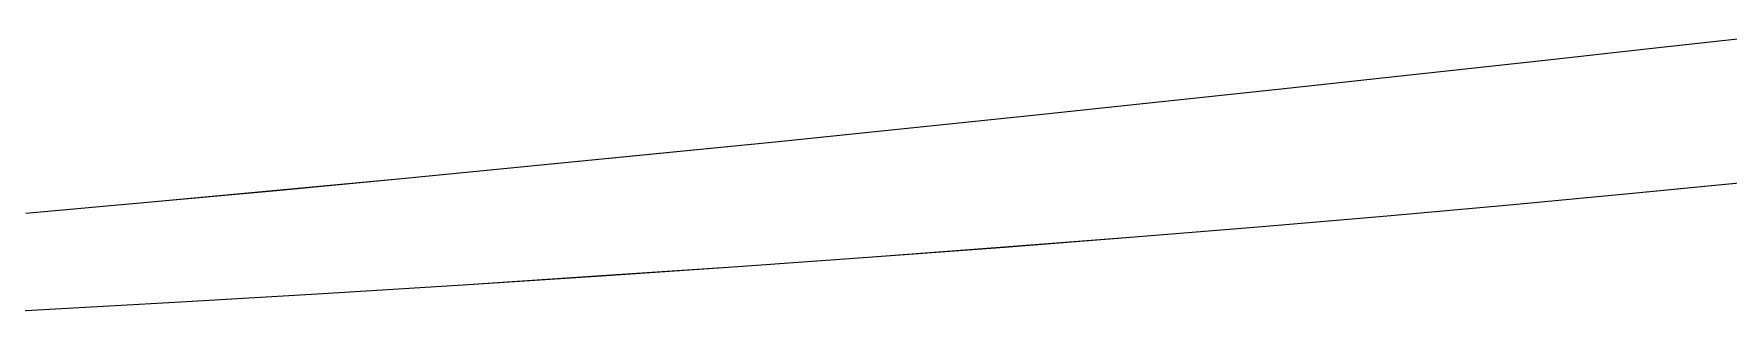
# Model space of a CAD drawing. Header units: centimetres. Extents: x 3695 to 5327, y 1631 to 2449.
# Drawn here: x 4770.39 to 4795.49, y 1801.91 to 1806.12 of the extents above; entities that cross this region are included whole.
import ezdxf

# ---------------------------------------------------------------- set-up
doc = ezdxf.new("R2010")
doc.units = ezdxf.units.CM
doc.layers.add('傢俱', color=7, linetype='Continuous', lineweight=15)

# ---------------------------------------------------------------- blocks, each defined once
blk = doc.blocks.new('沙發030')
for p, q in [((-30.989, -0.83), (-28.884, -0.739)), ((-28.884, -0.739), (-26.756, -0.653)), ((-26.756, -0.653), (-24.606, -0.572)), ((-35.12, -1.026), (-33.068, -0.925)), ((-33.068, -0.925), (-30.989, -0.83)), ((-41.099, -1.354), (-39.137, -1.24)), ((-39.137, -1.24), (-37.144, -1.13)), ((-37.144, -1.13), (-35.12, -1.026)), ((-44.918, -1.597), (-43.026, -1.473)), ((-43.026, -1.473), (-41.099, -1.354)), ((-48.589, -1.858), (-46.773, -1.725)), ((-46.773, -1.725), (-44.918, -1.597)), ((-52.097, -2.138), (-50.364, -1.995)), ((-50.364, -1.995), (-48.589, -1.858)), ((-30.327, -2.369), (-28.466, -2.227)), ((-28.466, -2.227), (-26.606, -2.089)), ((-32.188, -2.514), (-30.327, -2.369)), ((-35.913, -2.817), (-34.05, -2.664)), ((-34.05, -2.664), (-32.188, -2.514)), ((-39.64, -3.134), (-37.776, -2.974)), ((-37.776, -2.974), (-35.913, -2.817)), ((-41.504, -3.297), (-39.64, -3.134)), ((-45.234, -3.631), (-43.369, -3.462)), ((-43.369, -3.462), (-41.504, -3.297)), ((-47.1, -3.802), (-45.234, -3.631)), ((-50.833, -4.152), (-48.966, -3.976)), ((-48.966, -3.976), (-47.1, -3.802)), ((-52.7, -4.331), (-50.833, -4.152))]:
    blk.add_line(p, q)

msp = doc.modelspace()

# ---------------------------------------------------------------- linework, layer by layer
at = {"layer": '傢俱'}
for p, q in [((4796.322, 1806.121), (4794.458, 1805.913)), ((4794.458, 1805.913), (4792.595, 1805.706)), ((4792.595, 1805.706), (4790.732, 1805.502)), ((4788.869, 1805.301), (4787.007, 1805.102)), ((4790.732, 1805.502), (4788.869, 1805.301)), ((4787.007, 1805.102), (4785.145, 1804.906)), ((4785.145, 1804.906), (4783.283, 1804.713)), ((4781.422, 1804.523), (4779.562, 1804.336)), ((4783.283, 1804.713), (4781.422, 1804.523)), ((4779.562, 1804.336), (4777.702, 1804.153)), ((4777.702, 1804.153), (4775.843, 1803.973)), ((4773.984, 1803.797), (4772.126, 1803.625)), ((4775.843, 1803.973), (4773.984, 1803.797)), ((4795.755, 1803.919), (4794.025, 1803.748)), ((4772.126, 1803.625), (4770.268, 1803.457)), ((4792.252, 1803.582), (4790.438, 1803.42)), ((4794.025, 1803.748), (4792.252, 1803.582)), ((4788.586, 1803.262), (4786.696, 1803.107)), ((4790.438, 1803.42), (4788.586, 1803.262)), ((4786.696, 1803.107), (4784.771, 1802.957)), ((4782.812, 1802.811), (4780.82, 1802.669)), ((4784.771, 1802.957), (4782.812, 1802.811)), ((4778.799, 1802.532), (4776.748, 1802.398)), ((4780.82, 1802.669), (4778.799, 1802.532)), ((4774.671, 1802.269), (4772.568, 1802.144)), ((4776.748, 1802.398), (4774.671, 1802.269)), ((4770.441, 1802.024), (4768.293, 1801.908)), ((4772.568, 1802.144), (4770.441, 1802.024))]:
    msp.add_line(p, q, dxfattribs=at)

# ---------------------------------------------------------------- block references
at = {"layer": '傢俱', "rotation": 180.9279815504732}
msp.add_blockref('沙發030', (4743.7, 1800.938), dxfattribs=at)

doc.saveas('drawing.dxf')
